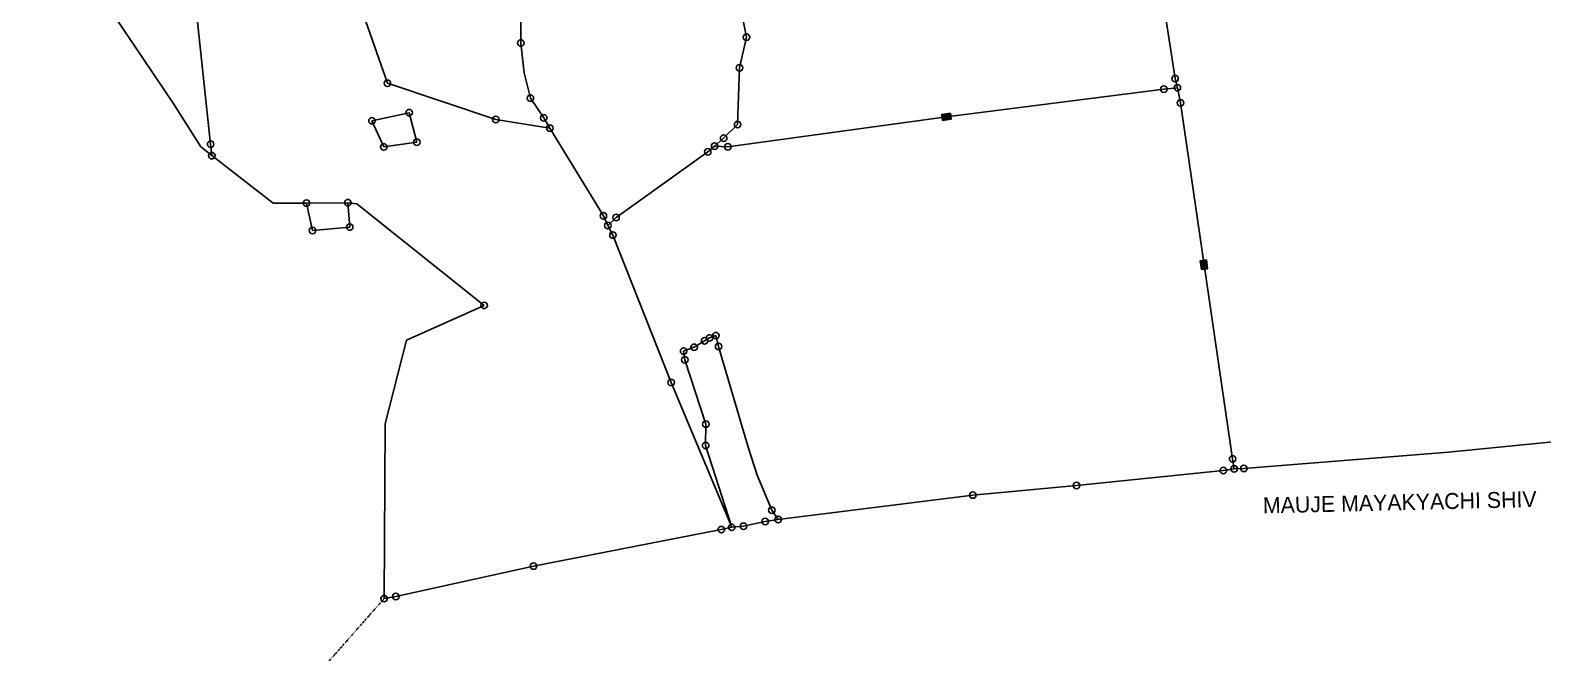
# Model space of a CAD drawing. Header units: metres. Extents: x 260291 to 263275, y 2164777 to 2168005.
# Drawn here: x 260556 to 261724, y 2164777 to 2165264 of the extents above; entities that cross this region are included whole.
import ezdxf

# ---------------------------------------------------------------- set-up
doc = ezdxf.new("R2010")
doc.units = ezdxf.units.M
doc.linetypes.add('DIVIDE', pattern=[1.25, 0.5, -0.25, 0, -0.25, 0, -0.25])
for name, color, linetype in [('POLY_PARCEL', 6, 'Continuous'), ('SYM_STONE', 1, 'Continuous'), ('TEXT_MAPOUT', 7, 'Continuous'), ('V_BOUND_LINE', 7, 'Continuous'), ('V_DIVIDE_LINE', 7, 'DIVIDE')]:
    doc.layers.add(name, color=color, linetype=linetype)

msp = doc.modelspace()

# ---------------------------------------------------------------- hatches: boundary and pattern name
for points in [[(261266.9, 2165195.4), (261266.3, 2165200.1), (261259.5, 2165199.2), (261260.1, 2165194.5)], [(261460.3, 2165079.3), (261465, 2165080), (261464, 2165086.8), (261459.3, 2165086.1)]]:
    msp.add_hatch(color=256).paths.add_polyline_path(points)

# ---------------------------------------------------------------- linework, layer by layer
for points in [[(261259.5, 2165199.2), (261266.3, 2165200.1), (261266.9, 2165195.4), (261260.1, 2165194.5)], [(261464, 2165086.8), (261465, 2165080), (261460.3, 2165079.3), (261459.3, 2165086.1)]]:
    msp.add_lwpolyline(points, close=True)
at = {"layer": 'POLY_PARCEL'}
for p, q in [((261404.1, 2165460.8), (261439.8, 2165226.8)), ((260797.6, 2165320.4), (260831.5, 2165223.2)), ((260680.7, 2165310.5), (260695, 2165176.2)), ((261108.8, 2165258.7), (261101.8, 2165295.2)), ((260934.6, 2165277.4), (260934.6, 2165254.3)), ((260934.6, 2165254.3), (260937.1, 2165231.2)), ((261103.5, 2165235.1), (261108.8, 2165258.7)), ((260937.1, 2165231.2), (260941.9, 2165211.7)), ((261102, 2165191.4), (261103.5, 2165235.1)), ((260831.5, 2165223.2), (260915.2, 2165195.3)), ((261263.2, 2165197.3), (261431.1, 2165218.6)), ((261431.1, 2165218.6), (261441.6, 2165219.8)), ((261439.8, 2165226.8), (261441.6, 2165219.8)), ((261441.6, 2165219.8), (261444, 2165208)), ((260941.9, 2165211.7), (260952.2, 2165196.5)), ((261444, 2165208), (261462.2, 2165083.1)), ((260819.6, 2165194.2), (260848.3, 2165200.5)), ((260848.3, 2165200.5), (260854.2, 2165177.7)), ((260915.2, 2165195.3), (260957, 2165188.6)), ((260952.2, 2165196.5), (260957, 2165188.6)), ((261094.5, 2165174.1), (261263.2, 2165197.3)), ((260828.7, 2165174), (260819.6, 2165194.2)), ((260957, 2165188.6), (260998.3, 2165120.9)), ((261091.2, 2165180.8), (261102, 2165191.4)), ((260695, 2165176.2), (260695.9, 2165167.3)), ((260854.2, 2165177.7), (260828.7, 2165174)), ((261078.9, 2165170.2), (261084.2, 2165174.7)), ((261084.2, 2165174.7), (261091.2, 2165180.8)), ((261084.2, 2165174.7), (261094.5, 2165174.1)), ((261008.1, 2165119.5), (261078.9, 2165170.2)), ((260769.1, 2165130.7), (260801, 2165131)), ((260998.3, 2165120.9), (261001.7, 2165113.3)), ((261001.7, 2165113.3), (261008.1, 2165119.5)), ((261005.7, 2165106), (261001.7, 2165113.3)), ((261050.6, 2164992.2), (261005.7, 2165106)), ((261462.2, 2165083.1), (261484.3, 2164933.1)), ((261076.5, 2165024.3), (261068.4, 2165019.3)), ((261080.2, 2165026.5), (261076.5, 2165024.3)), ((261085.2, 2165028.3), (261080.2, 2165026.5)), ((261087.3, 2165020), (261085.2, 2165028.3)), ((261110, 2164942.1), (261087.3, 2165020)), ((261068.4, 2165019.3), (261060.3, 2165016.4)), ((261060.3, 2165016.4), (261061.2, 2165009.7)), ((261061.2, 2165009.7), (261077.5, 2164960)), ((261097.4, 2164880.3), (261050.6, 2164992.2)), ((261077.5, 2164960), (261077.3, 2164943.4)), ((261077.3, 2164943.4), (261097.4, 2164880.3)), ((261117, 2164920.6), (261110, 2164942.1)), ((261484.3, 2164933.1), (261485.5, 2164925.5)), ((261128.3, 2164893.5), (261117, 2164920.6)), ((261133.2, 2164886.4), (261128.3, 2164893.5))]:
    msp.add_line(p, q, dxfattribs=at)
at = {"layer": 'SYM_STONE'}
for centre in [(260934.6, 2165254.3), (261108.8, 2165258.7), (261103.5, 2165235.1), (260831.5, 2165223.2), (261431.1, 2165218.6), (261439.8, 2165226.8), (261441.6, 2165219.8), (260941.9, 2165211.7), (261444, 2165208), (260819.6, 2165194.2), (260848.3, 2165200.5), (260915.2, 2165195.3), (260952.2, 2165196.5), (260957, 2165188.6), (261091.2, 2165180.8), (261102, 2165191.4), (260695, 2165176.2), (260828.7, 2165174), (260854.2, 2165177.7), (261078.9, 2165170.2), (261084.2, 2165174.7), (261094.5, 2165174.1), (260695.9, 2165167.3), (260769.1, 2165130.7), (260801, 2165131), (260802.4, 2165112.2), (260998.3, 2165120.9), (261001.7, 2165113.3), (261008.1, 2165119.5), (260773.6, 2165109.5), (261005.7, 2165106), (260906.3, 2165051.7), (261068.4, 2165019.3), (261076.5, 2165024.3), (261080.2, 2165026.5), (261085.2, 2165028.3), (261087.3, 2165020), (261060.3, 2165016.4), (261061.2, 2165009.7), (261050.6, 2164992.2), (261077.5, 2164960), (261077.3, 2164943.4), (261477.1, 2164924.1), (261484.3, 2164933.1), (261485.5, 2164925.5), (261492.9, 2164925.8), (261363.7, 2164912.6), (261283.6, 2164905.2), (261128.3, 2164893.5), (261089.4, 2164878.5), (261097.4, 2164880.3), (261097.4, 2164880.3), (261106.6, 2164881.1), (261123.2, 2164884.8), (261133.2, 2164886.4), (260944.3, 2164850.4), (260828.9, 2164825.2), (260838, 2164826.8)]:
    msp.add_circle(centre, 2.52, dxfattribs=at)
at = {"layer": 'V_BOUND_LINE'}
for p, q in [((260555.7, 2165372), (260666.5, 2165207.1)), ((260666.5, 2165207.1), (260687.4, 2165174.1)), ((260687.4, 2165174.1), (260691.1, 2165171.2)), ((260691.1, 2165171.2), (260695.9, 2165167.3)), ((260695.9, 2165167.3), (260743.4, 2165130.5)), ((260743.4, 2165130.5), (260769.1, 2165130.7)), ((260769.1, 2165130.7), (260773.6, 2165109.5)), ((260801, 2165131), (260808, 2165130.1)), ((260802.4, 2165112.2), (260801, 2165131)), ((260808, 2165130.1), (260906.3, 2165051.7)), ((260773.6, 2165109.5), (260802.4, 2165112.2)), ((260906.3, 2165051.7), (260846.3, 2165024.7)), ((260846.3, 2165024.7), (260829.8, 2164960.3)), ((260829.8, 2164960.3), (260828.9, 2164825.2)), ((261492.9, 2164925.8), (261651.1, 2164938.4)), ((261651.1, 2164938.4), (261762.1, 2164949.2)), ((261363.7, 2164912.6), (261477.1, 2164924.1)), ((261477.1, 2164924.1), (261485.5, 2164925.5)), ((261485.5, 2164925.5), (261492.9, 2164925.8)), ((261133.2, 2164886.4), (261283.6, 2164905.2)), ((261283.6, 2164905.2), (261363.7, 2164912.6)), ((261089.4, 2164878.5), (261097.4, 2164880.3)), ((261097.4, 2164880.3), (261106.6, 2164881.1)), ((261106.6, 2164881.1), (261123.2, 2164884.8)), ((261123.2, 2164884.8), (261133.2, 2164886.4)), ((260944.3, 2164850.4), (261089.4, 2164878.5)), ((260838, 2164826.8), (260944.3, 2164850.4)), ((260828.9, 2164825.2), (260838, 2164826.8))]:
    msp.add_line(p, q, dxfattribs=at)
at = {"layer": 'V_DIVIDE_LINE'}
msp.add_line((260828.9, 2164825.2), (260786.7, 2164777.3), dxfattribs=at)

# ---------------------------------------------------------------- texts
at = {"layer": 'TEXT_MAPOUT'}
msp.add_text('MAUJE MAYAKYACHI SHIV', height=12.318, rotation=1.3569, dxfattribs=at).set_placement((261507.8, 2164891))

doc.saveas('drawing.dxf')
